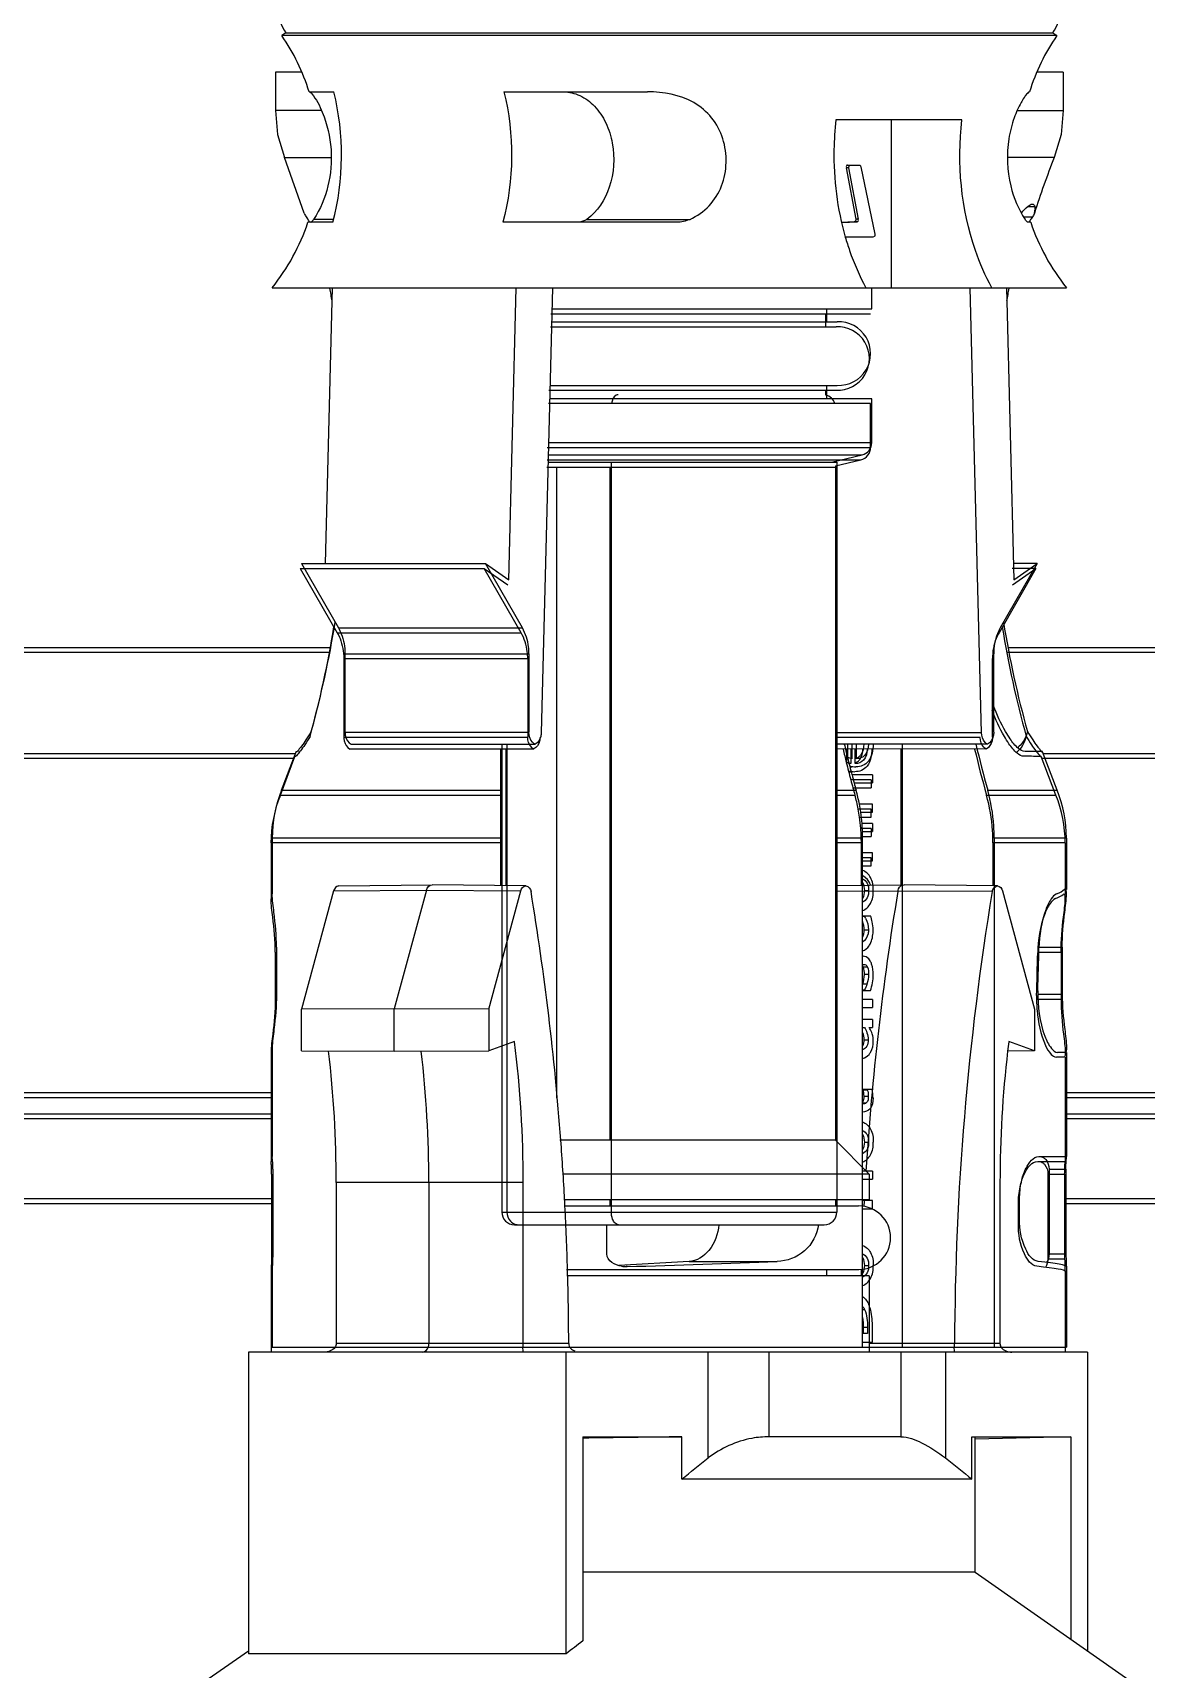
# Model space of a CAD drawing. Header units: millimetres. Extents: x 10297564 to 11610295, y -9287743 to -8409454.
# Drawn here: x 10532615 to 10533143, y -9103235 to -9102460 of the extents above; entities that cross this region are included whole.
import ezdxf

# ---------------------------------------------------------------- set-up
doc = ezdxf.new("R2010")
doc.units = ezdxf.units.MM
doc.header["$LTSCALE"] = 100
doc.layers.add('-0', color=7, linetype='Continuous')

# ---------------------------------------------------------------- blocks, each defined once
blk = doc.blocks.new('인버터 외형도')
at = {"layer": '-0', "linetype": 'Continuous'}
for p, q in [((122696.09, 34298.07), (122694.68, 34297.1)), ((122970.03, 34297.1), (122694.68, 34297.1)), ((122696.09, 34298.07), (122968.62, 34298.07)), ((122968.62, 34298.07), (122970.03, 34297.1)), ((122701.75, 34284.11), (122692.4, 34284.11)), ((122692.4, 34284.11), (122692.4, 34270.43)), ((122972.31, 34284.11), (122962.96, 34284.11)), ((122972.31, 34284.11), (122972.31, 34270.43)), ((122704.41, 34277.06), (122713.18, 34277.06)), ((122773.6, 34277.06), (122824.56, 34277.06)), ((122960.18, 34277.06), (122960.3, 34277.06)), ((122708.75, 34270.43), (122692.4, 34270.43)), ((122692.4, 34270.43), (122693.2, 34261.95)), ((122936.28, 34267.11), (122891.55, 34267.11)), ((122911.11, 34267.11), (122911.11, 34207.48)), ((122955.96, 34270.43), (122972.31, 34270.43)), ((122972.31, 34270.43), (122971.51, 34261.95)), ((122693.2, 34261.95), (122695.59, 34253.77)), ((122971.51, 34261.95), (122969.12, 34253.77)), ((122695.59, 34253.77), (122712.17, 34253.77)), ((122702.65, 34234.02), (122695.59, 34253.77)), ((122896.15, 34250.08), (122895.14, 34250.08)), ((122895.14, 34250.08), (122898.57, 34231.82)), ((122895.69, 34251.02), (122899.85, 34251.02)), ((122899.57, 34231.82), (122896.15, 34250.08)), ((122900.38, 34250.47), (122905.36, 34226.48)), ((122969.12, 34253.77), (122952.54, 34253.77)), ((122958.2, 34232.66), (122961.37, 34232.66)), ((122959.72, 34236.39), (122962.16, 34236.39)), ((122712.82, 34230.71), (122703.96, 34230.71)), ((122704.54, 34230.85), (122704.62, 34230.72)), ((122713.03, 34231.77), (122705.99, 34231.77)), ((122834.94, 34230.71), (122773.24, 34230.71)), ((122803.05, 34231.77), (122839.7, 34231.77)), ((122898.05, 34230.89), (122893.57, 34230.66)), ((122893.58, 34230.6), (122899.05, 34230.89)), ((122899.05, 34230.89), (122898.05, 34230.89)), ((122899.57, 34231.82), (122898.57, 34231.82)), ((122960.75, 34230.71), (122959.75, 34230.71)), ((122960.17, 34230.85), (122960.08, 34230.72)), ((122895.03, 34225.53), (122904.83, 34225.53)), ((122691.27, 34207.48), (122973.44, 34207.48)), ((122712.61, 34207.48), (122710.14, 34109.5)), ((122711.69, 34207.49), (122711.72, 34207.32)), ((122775.35, 34103.7), (122777.97, 34207.48)), ((122790.83, 34207.48), (122786.84, 34049.4)), ((122904.29, 34199.95), (122904.29, 34207.48)), ((122943.22, 34049.4), (122939.23, 34207.48)), ((122952.09, 34207.48), (122954.71, 34103.7)), ((122953.02, 34207.49), (122952.99, 34207.32)), ((122790.2, 34198.23), (122903.85, 34198.23)), ((122790.64, 34199.95), (122904.29, 34199.95)), ((122887.9, 34193.62), (122887.9, 34198.23)), ((122888.34, 34195.34), (122888.34, 34199.95)), ((122790.09, 34193.62), (122891.58, 34193.62)), ((122790.52, 34195.34), (122892.01, 34195.34)), ((122789.56, 34171.05), (122891.58, 34171.05)), ((122904.29, 34168.05), (122789.83, 34168.05)), ((122790, 34172.77), (122892.01, 34172.77)), ((122887.9, 34169.26), (122887.9, 34171.05)), ((122888.34, 34168.05), (122888.34, 34172.77)), ((122904.29, 34152.45), (122904.29, 34168.05)), ((122903.85, 34166.33), (122789.4, 34166.33)), ((122903.85, 34150.74), (122903.85, 34166.33)), ((122789.01, 34150.74), (122903.85, 34150.74)), ((122789.44, 34152.45), (122904.29, 34152.45)), ((122788.9, 34146.34), (122900.39, 34146.34)), ((122789.27, 34145.47), (122891.87, 34145.47)), ((122789.33, 34148.06), (122900.82, 34148.06)), ((122811.76, 33879.11), (122811.76, 34145.47)), ((122889.99, 34145.47), (122900.82, 34148.06)), ((122891.36, 34144.19), (122900.39, 34146.34)), ((122891.87, 34145.47), (122891.87, 33879.11)), ((122788.83, 34143.76), (122891.44, 34143.76)), ((122792.22, 34143.76), (122792.22, 33919.73)), ((122811.32, 33904.61), (122811.32, 34143.76)), ((122811.67, 34143.76), (122811.67, 33904.61)), ((122891.36, 34144.19), (122891.36, 34143.76)), ((122891.44, 34143.76), (122891.44, 33904.61)), ((122701.25, 34107.78), (122766.61, 34107.78)), ((122701.25, 34107.78), (122714.36, 34084.92)), ((122701.69, 34109.5), (122767.04, 34109.5)), ((122701.69, 34109.5), (122714.79, 34086.63)), ((122766.61, 34107.78), (122774.92, 34101.98)), ((122779.71, 34084.92), (122766.61, 34107.78)), ((122767.04, 34109.5), (122775.35, 34103.7)), ((122780.15, 34086.63), (122767.04, 34109.5)), ((122962.59, 34107.78), (122949.48, 34084.92)), ((122963.02, 34109.5), (122949.92, 34086.63)), ((122962.59, 34107.78), (122954.13, 34107.78)), ((122954.28, 34101.98), (122962.59, 34107.78)), ((122963.02, 34109.5), (122954.56, 34109.5)), ((122954.71, 34103.7), (122963.02, 34109.5)), ((122714.79, 34086.63), (122780.15, 34086.63)), ((122714.36, 34084.92), (122779.71, 34084.92)), ((122711.56, 34077.84), (122500.8, 34077.84)), ((122712, 34079.56), (122501.24, 34079.56)), ((122716.69, 34075.73), (122782.04, 34075.73)), ((122716.69, 34075.73), (122716.69, 34047.84)), ((122717.12, 34077.44), (122782.47, 34077.44)), ((122717.12, 34077.44), (122717.12, 34049.55)), ((122782.04, 34075.73), (122782.04, 34047.84)), ((122782.47, 34077.44), (122782.47, 34049.55)), ((122947.15, 34047.84), (122947.15, 34075.73)), ((122947.59, 34049.55), (122947.59, 34077.44)), ((123163.03, 34077.84), (122952.27, 34077.84)), ((123163.47, 34079.56), (122952.71, 34079.56)), ((122716.69, 34047.84), (122782.04, 34047.84)), ((122717.12, 34049.55), (122782.47, 34049.55)), ((122942.78, 34047.68), (122891.44, 34047.68)), ((122943.22, 34049.4), (122891.87, 34049.4)), ((122699.08, 34040.22), (122513.29, 34040.22)), ((122699.52, 34041.94), (122513.72, 34041.94)), ((122694.17, 34027.26), (122699.36, 34040.95)), ((122694.6, 34028.98), (122699.79, 34042.66)), ((122699.53, 34040.94), (122699.36, 34040.95)), ((122699.54, 34040.94), (122699.53, 34040.94)), ((122699.96, 34042.65), (122699.79, 34042.66)), ((122699.97, 34042.65), (122699.96, 34042.65)), ((122718.87, 34043.61), (122784.23, 34043.61)), ((122719.31, 34045.32), (122784.66, 34045.32)), ((122772.4, 34043.61), (122772.4, 33995.08)), ((122772.84, 34045.32), (122772.84, 33879.11)), ((122774.22, 34043.61), (122774.22, 33995.06)), ((122774.23, 34043.61), (122774.23, 33995.06)), ((122774.67, 34045.32), (122774.67, 33879.11)), ((122944.97, 34043.61), (122891.44, 34043.6)), ((122945.4, 34045.32), (122891.87, 34045.32)), ((122895.27, 34043.6), (122895.27, 34038.92)), ((122895.7, 34045.32), (122895.7, 34040.64)), ((122896.78, 34043.6), (122896.78, 34038.43)), ((122897.21, 34045.32), (122897.21, 34040.15)), ((122898.37, 34038.43), (122898.37, 34043.6)), ((122898.81, 34040.15), (122898.81, 34045.32)), ((122914.65, 34043.61), (122914.65, 33995.39)), ((122915.08, 34045.32), (122915.08, 33831.08)), ((122969.67, 34027.26), (122964.48, 34040.95)), ((123150.55, 34040.22), (122964.76, 34040.22)), ((122970.1, 34028.98), (122964.92, 34042.66)), ((123150.99, 34041.94), (122965.19, 34041.94)), ((122904.5, 34034.43), (122897.33, 34034.43)), ((122904.5, 34034.43), (122904.5, 34031.57)), ((122694.6, 34028.98), (122772.84, 34028.98)), ((122891.87, 34028.98), (122898.72, 34028.98)), ((122904.06, 34032.71), (122896.9, 34032.71)), ((122897.62, 34029.85), (122904.06, 34029.85)), ((122898.06, 34031.57), (122904.5, 34031.57)), ((122904.06, 34032.71), (122904.06, 34029.85)), ((122945.47, 34028.98), (122970.1, 34028.98)), ((122694.17, 34027.26), (122772.48, 34027.26)), ((122891.36, 34027.26), (122898.28, 34027.26)), ((122904.5, 34023.98), (122899.87, 34023.98)), ((122904.5, 34021.13), (122904.5, 34023.98)), ((122945.03, 34027.26), (122969.67, 34027.26)), ((122904.06, 34022.26), (122899.43, 34022.26)), ((122899.86, 34019.41), (122904.06, 34019.41)), ((122900.3, 34021.13), (122904.5, 34021.13)), ((122904.5, 34017.12), (122900.78, 34017.12)), ((122904.06, 34019.41), (122904.06, 34022.26)), ((122904.5, 34017.12), (122904.5, 34014.27)), ((122772.84, 34011.95), (122691.27, 34011.95)), ((122691.27, 34011.95), (122691.27, 33992.14)), ((122901.01, 34011.95), (122891.87, 34011.95)), ((122904.06, 34015.4), (122900.35, 34015.4)), ((122900.47, 34012.55), (122904.06, 34012.55)), ((122900.91, 34014.27), (122904.5, 34014.27)), ((122901.01, 33831.08), (122901.01, 34011.95)), ((122904.06, 34015.4), (122904.06, 34012.55)), ((122973.44, 34011.95), (122947.76, 34011.95)), ((122947.76, 34011.95), (122947.76, 33831.08)), ((122973.44, 34011.95), (122973.44, 33993.64)), ((122772.48, 34010.23), (122690.84, 34010.23)), ((122690.84, 34010.23), (122690.84, 33990.42)), ((122900.57, 34010.23), (122891.36, 34010.23)), ((122900.57, 33995.2), (122900.57, 34010.23)), ((122904.5, 34006.68), (122901.01, 34006.68)), ((122904.5, 34003.82), (122904.5, 34006.68)), ((122973, 34010.23), (122947.32, 34010.23)), ((122947.32, 34010.23), (122947.32, 33994.99)), ((122973, 34010.23), (122973, 33991.92)), ((122904.06, 34004.96), (122900.57, 34004.96)), ((122900.57, 34002.1), (122904.06, 34002.1)), ((122901.01, 34003.82), (122904.5, 34003.82)), ((122904.06, 34002.1), (122904.06, 34004.96)), ((122714.88, 33994.97), (122748.11, 33995.4)), ((122748.11, 33995.4), (122748.15, 33995.4)), ((122781.38, 33994.97), (122748.15, 33995.4)), ((122891.36, 33995.08), (122915.69, 33995.4)), ((122915.69, 33995.4), (122915.73, 33995.4)), ((122948.96, 33994.97), (122915.73, 33995.4)), ((122972.97, 33993.73), (122972.68, 33993.64)), ((122713.1, 33993.27), (122701.71, 33951.18)), ((122713.1, 33993.27), (122746.03, 33993.42)), ((122746.03, 33993.42), (122734.62, 33951.26)), ((122746.03, 33993.42), (122779.56, 33993.27)), ((122768.17, 33951.18), (122779.56, 33993.27)), ((122913.53, 33993.05), (122891.36, 33992.98)), ((122901.65, 33993.34), (122903.17, 33993.34)), ((122947.07, 33992.95), (122913.53, 33993.05)), ((122950.74, 33993.27), (122962.12, 33951.18)), ((122972.54, 33992.01), (122972.25, 33991.92)), ((122901.01, 33984.38), (122903.86, 33984.38)), ((122901.01, 33984.21), (122901.67, 33984.21)), ((122901.67, 33984.38), (122901.67, 33984.21)), ((122901.56, 33979.33), (122903.08, 33979.33)), ((122692.33, 33971.43), (122692.33, 33954.74)), ((122692.76, 33973.15), (122692.76, 33956.46)), ((122963.23, 33971.43), (122971.51, 33971.43)), ((122963.67, 33973.15), (122971.95, 33973.15)), ((122971.51, 33971.43), (122971.51, 33954.74)), ((122971.95, 33973.15), (122971.95, 33956.46)), ((122901.01, 33970), (122901.16, 33970)), ((122902.77, 33966.08), (122901.25, 33966.08)), ((122902.57, 33960.08), (122901.05, 33960.08)), ((122903.15, 33963.49), (122901.64, 33963.49)), ((122901.62, 33957.91), (122901.01, 33957.91)), ((122901.01, 33957.76), (122903.81, 33957.76)), ((122904.5, 33954.61), (122901.01, 33954.61)), ((122901.62, 33957.91), (122901.62, 33957.76)), ((122904.5, 33954.61), (122904.5, 33951.76)), ((122962.88, 33954.74), (122971.51, 33954.74)), ((122963.31, 33956.46), (122971.95, 33956.46)), ((122734.62, 33951.26), (122701.71, 33951.18)), ((122701.71, 33936.33), (122701.71, 33951.18)), ((122768.17, 33951.18), (122734.62, 33951.26)), ((122734.62, 33936.21), (122734.62, 33951.26)), ((122768.17, 33951.18), (122768.17, 33936.33)), ((122901.01, 33951.76), (122904.5, 33951.76)), ((122904.5, 33947.57), (122901.01, 33947.57)), ((122904.5, 33947.57), (122904.5, 33944.72)), ((122962.12, 33951.18), (122962.12, 33936.33)), ((122901.01, 33944.72), (122901.69, 33944.72)), ((122903.34, 33944.72), (122904.5, 33944.72)), ((122903.62, 33944.23), (122903.34, 33944.72)), ((122690.84, 33935.75), (122690.84, 33897.1)), ((122691.27, 33937.47), (122691.27, 33898.82)), ((122701.71, 33936.33), (122734.62, 33936.21)), ((122734.62, 33936.21), (122768.17, 33936.33)), ((122777.36, 33939.64), (122768.17, 33936.33)), ((122901.48, 33940.33), (122902.99, 33940.33)), ((122962.12, 33936.33), (122952.59, 33936.29)), ((122962.12, 33936.33), (122952.94, 33939.64)), ((122972.97, 33935.84), (122970.29, 33935.84)), ((122973.44, 33935.84), (122973.44, 33898.82)), ((122972.54, 33934.12), (122969.86, 33934.12)), ((122973, 33934.12), (122973, 33897.1)), ((122521.53, 33919.83), (122690.84, 33919.83)), ((122521.97, 33921.54), (122691.27, 33921.54)), ((122901.15, 33922.75), (122904.4, 33922.75)), ((122901.15, 33922.58), (122901.15, 33922.75)), ((122901.15, 33922.58), (122902.67, 33922.58)), ((122901.53, 33920.3), (122903.04, 33920.3)), ((122902.67, 33922.75), (122902.67, 33922.58)), ((122973, 33919.83), (123142.31, 33919.83)), ((122973.44, 33921.54), (123142.74, 33921.54)), ((122521.53, 33912.3), (122690.84, 33912.3)), ((122521.97, 33914.02), (122691.27, 33914.02)), ((122901.01, 33917.9), (122902.31, 33917.9)), ((122973, 33912.3), (123142.31, 33912.3)), ((122973.44, 33914.02), (123142.74, 33914.02)), ((122891.36, 33904.61), (122793.48, 33904.61)), ((122891.36, 33904.61), (122903.4, 33892.57)), ((122901.65, 33903.98), (122903.17, 33903.98)), ((122963.22, 33897.1), (122973, 33897.1)), ((122963.66, 33898.82), (122973.44, 33898.82)), ((122691.04, 33892.59), (122691.04, 33862.53)), ((122691.47, 33894.31), (122691.47, 33864.24)), ((122780.48, 33889.56), (122714.02, 33889.56)), ((122714.02, 33889.56), (122714.02, 33832.37)), ((122746.92, 33889.56), (122746.92, 33832.37)), ((122780.48, 33832.37), (122780.48, 33889.56)), ((122903.4, 33892.57), (122794.48, 33892.57)), ((122904.5, 33893.61), (122901.01, 33893.61)), ((122901.01, 33890.75), (122904.5, 33890.75)), ((122903.4, 33892.57), (122903.4, 33883.54)), ((122904.5, 33893.61), (122904.5, 33890.75)), ((122949.82, 33889.56), (122949.82, 33832.37)), ((122966.84, 33892.59), (122972.8, 33892.59)), ((122966.84, 33892.59), (122966.84, 33862.53)), ((122967.28, 33894.31), (122973.24, 33894.31)), ((122967.28, 33894.31), (122967.28, 33864.24)), ((122972.8, 33892.59), (122972.8, 33862.53)), ((122973.24, 33894.31), (122973.24, 33864.24)), ((122521.77, 33883.92), (122691.47, 33883.92)), ((122795.09, 33883.54), (122903.4, 33883.54)), ((122811.32, 33881.28), (122811.32, 33883.54)), ((122891.44, 33883.54), (122891.44, 33881.28)), ((122904.5, 33883.16), (122901.01, 33883.16)), ((122904.5, 33880.31), (122904.5, 33883.16)), ((122956.79, 33876.59), (122956.79, 33883.77)), ((122973.24, 33883.92), (123142.94, 33883.92)), ((122521.33, 33882.2), (122691.04, 33882.2)), ((122772.84, 33879.11), (122891.87, 33879.11)), ((122795.15, 33881.28), (122899.52, 33881.28)), ((122901.01, 33880.31), (122904.5, 33880.31)), ((122956.36, 33874.88), (122956.36, 33882.05)), ((122972.8, 33882.2), (123142.51, 33882.2)), ((122777.35, 33874.59), (122887.36, 33874.59)), ((122810.13, 33864.24), (122810.13, 33874.59)), ((122839.36, 33861.56), (122814.42, 33860.12)), ((122839.36, 33861.56), (122870.66, 33861.56)), ((122901.65, 33860.13), (122903.17, 33860.13)), ((122966.84, 33862.53), (122972.8, 33862.53)), ((122967.28, 33864.24), (122973.24, 33864.24)), ((122690.84, 33858.03), (122690.84, 33858.01)), ((122690.84, 33858.02), (122690.84, 33829.36)), ((122691.27, 33859.74), (122691.27, 33831.08)), ((122691.28, 33859.74), (122691.27, 33859.73)), ((122795.82, 33858.71), (122899.52, 33858.71)), ((122903.4, 33856.45), (122795.89, 33856.45)), ((122817.33, 33859.73), (122817.04, 33859.73)), ((122817.04, 33859.73), (122817.33, 33859.73)), ((122888.35, 33856.45), (122888.35, 33858.71)), ((122903.4, 33856.45), (122903.4, 33829.36)), ((122973, 33858.03), (122973, 33858.01)), ((122973, 33858.02), (122973, 33829.36)), ((122973.43, 33859.74), (122973.43, 33859.73)), ((122973.44, 33859.74), (122973.44, 33831.08)), ((122901.01, 33844.45), (122901.71, 33844.45)), ((122901.23, 33838.22), (122902.74, 33838.22)), ((122901.23, 33838.22), (122901.23, 33835.93)), ((122902.74, 33838.22), (122902.74, 33835.93)), ((122904.5, 33832.93), (122904.5, 33838.12)), ((122691.27, 33831.08), (122973.44, 33831.08)), ((122746.92, 33832.37), (122714.02, 33832.37)), ((122780.48, 33832.37), (122746.92, 33832.37)), ((122796.6, 33832.37), (122780.48, 33832.37)), ((122902.74, 33835.93), (122901.01, 33835.93)), ((122901.01, 33832.93), (122904.5, 33832.93)), ((122933.7, 33832.36), (122903.4, 33832.36)), ((122949.82, 33832.37), (122933.7, 33832.37)), ((122980.97, 33829.36), (122682.87, 33829.36)), ((122682.87, 33829.36), (122682.87, 33722.14)), ((122795.66, 33722.14), (122795.66, 33829.36)), ((122846.16, 33791.74), (122846.16, 33829.36)), ((122867.8, 33799.27), (122867.8, 33829.36)), ((122914.63, 33829.36), (122914.63, 33799.27)), ((122930.46, 33829.36), (122930.46, 33791.74)), ((122980.97, 33829.36), (122980.97, 33723.15)), ((122801.64, 33799.27), (122836.81, 33799.27)), ((122801.64, 33799.27), (122801.64, 33726.76)), ((122836.81, 33784.22), (122836.81, 33799.27)), ((122914.63, 33799.27), (122867.8, 33799.27)), ((122939.81, 33799.27), (122974.98, 33799.27)), ((122939.81, 33784.22), (122939.81, 33799.27)), ((122941.02, 33751.12), (122941.02, 33799.07)), ((122974.98, 33799.27), (122941.04, 33798.4)), ((122974.98, 33799.27), (122974.98, 33727.34)), ((122939.81, 33784.22), (122836.81, 33784.22)), ((122941.02, 33751.12), (122801.64, 33751.12)), ((122941.02, 33751.12), (122998.01, 33711.22)), ((122682.87, 33723.15), (122665.83, 33711.22)), ((122795.66, 33722.14), (122682.87, 33722.14))]:
    blk.add_line(p, q, dxfattribs=at)
for centre, radius, start, end in [((122708.5, 34306.58), 15.05, 180, 214.43195), ((122956.21, 34306.58), 15.05, 325.56805, 0), ((122632.65, 34254.58), 75.2, 17.39487, 34.43195), ((123032.06, 34254.58), 75.2, 145.56805, 162.60513), ((123249.07, 34142.6), 301.21, 158.3408, 162.33186), ((122957.89, 34235.34), 4.38, 342.3369, 356.39729), ((122632.65, 34254.58), 75.2, 321.21514, 341.49158), ((122649.36, 34195.71), 65.42, 32.49335, 33.62815), ((123015.34, 34195.71), 65.42, 146.37185, 147.50665), ((123032.06, 34254.58), 75.2, 198.50842, 218.78486), ((122364.28, 34140.4), 353.83, 10.15237, 10.90194), ((123300.43, 34140.4), 353.83, 169.09806, 169.84763), ((122892.12, 34182.34), 11.29, 267.25402, 92.74598), ((122892.55, 34184.06), 11.29, 267.25402, 92.74598), ((122886.85, 34164.96), 4.51, 17.87844, 76.28121), ((122899.34, 34150.74), 4.51, 283.44301, 0), ((122899.77, 34152.45), 4.51, 283.44301, 0), ((122360.7, 34143.63), 357.02, 344.47703, 350.86929), ((122361.14, 34145.34), 357.02, 344.47703, 350.86929), ((123303.14, 34143.63), 357.02, 189.13071, 195.52297), ((123303.57, 34145.34), 357.02, 189.13071, 195.52297), ((123289.14, 34136.49), 405.83, 193.23406, 193.9247), ((123289.57, 34138.21), 405.83, 193.23406, 193.9247), ((123286.14, 34137.36), 402.3, 193.92431, 194.83175), ((123332.09, 34135.56), 401.93, 193.22874, 195.63172), ((123332.53, 34137.28), 401.93, 193.22874, 195.63172), ((122950.66, 34048.75), 8.09, 308.18331, 313.75412), ((122951.09, 34050.47), 8.09, 308.18331, 313.75412), ((123285.71, 34135.64), 402.3, 193.92431, 194.83175), ((122896.71, 34043.71), 8.16, 266.16362, 270.03923), ((122897.15, 34045.42), 8.16, 266.16362, 270.03923), ((123283.01, 34136.53), 399.05, 194.83237, 195.25373), ((122736.42, 34011.95), 45.15, 157.84043, 180), ((123282.57, 34134.81), 399.05, 194.83237, 195.25373), ((123280.53, 34134.26), 396.94, 195.25376, 195.63733), ((123280.97, 34135.98), 396.94, 195.25376, 195.63733), ((122840.67, 34012.76), 60.27, 10.73423, 15.61023), ((122928.29, 34011.95), 45.15, 0, 22.15957), ((122735.98, 34010.23), 45.15, 157.84043, 180), ((122840.24, 34011.05), 60.27, 10.73423, 15.61023), ((122838.22, 34012.28), 62.77, 8.12246, 10.75337), ((122927.86, 34010.23), 45.15, 0, 22.15957), ((122837.79, 34010.56), 62.77, 8.12246, 10.75337), ((122836.21, 34010.34), 64.36, 4.51834, 8.12096), ((122836.65, 34012.05), 64.36, 4.51834, 8.12096), ((122835.54, 34011.96), 65.47, 2.02114, 4.52227), ((122835.1, 34010.24), 65.47, 2.02114, 4.52227), ((122834.88, 34010.23), 65.69, 0.00049, 2.02344), ((122835.31, 34011.95), 65.69, 0.00049, 2.02344), ((121802.06, 33830.66), 994.49, 4.26683, 9.39206), ((123896.68, 33830.47), 996.5, 170.61064, 176.36571), ((123938.32, 33829.52), 1004.63, 170.63763, 179.83751), ((122894.72, 33979.75), 8.26, 26.96942, 32.73077), ((122901.15, 33966.47), 3.53, 89.98578, 92.36418), ((123012.33, 33954.74), 49.51, 178.50677, 184.10684), ((123010.69, 33954.63), 47.86, 184.10926, 184.56224), ((122310.27, 33889.6), 403.75, 359.99386, 6.64247), ((122343.76, 33889.6), 403.16, 359.99386, 6.64501), ((122377.01, 33889.61), 403.46, 359.99235, 7.12269), ((123353.57, 33889.6), 403.75, 173.35753, 180.00614), ((123348.31, 33890.13), 398.46, 172.86286, 173.3459), ((121789.87, 33829.59), 1006.74, 3.07241, 4.27606), ((121788.13, 33829.49), 1008.47, 2.94451, 3.07268), ((123909.13, 33829.5), 1008.98, 176.92628, 177.0606), ((122777.35, 33879.11), 4.51, 180, 270), ((121786.39, 33829.41), 1010.22, 1.66331, 2.94423), ((122887.36, 33879.11), 4.51, 270, 0), ((122899.64, 33870), 11.29, 270, 90), ((122778.79, 33878.41), 3.82, 253.86245, 269.93315), ((122817.04, 33869.81), 10.08, 260.48105, 270.0038), ((121785.34, 33829.37), 1011.27, 1.53552, 1.66356), ((121785.36, 33829.37), 1011.25, 0.17001, 1.53558), ((123912.16, 33829.37), 1012.02, 178.34025, 178.46114), ((123234.7, 33159.88), 713.37, 127.37738, 127.9845)]:
    blk.add_arc(centre, radius, start, end, dxfattribs=at)
for centre, major_axis, ratio, start_param, end_param in [((122832.35, 33983.04), (141.08, 11.82), 0.074469, -0.229432, -0.109815), ((122831.92, 33981.33), (141.08, 11.82), 0.074469, -0.229432, -0.109815), ((122831.92, 32967.36), (105.03, 2245.68), 0.041946, -1.112951, -1.105392), ((122832.35, 32969.07), (105.03, 2245.68), 0.041946, -1.112951, -1.105392), ((122832.35, 33864.23), (141.08, 4.49), 0.028613, -1.678421, -1.296739), ((122832.35, 33864.23), (141.08, -4.49), 0.028613, 0.000911, 0.380599), ((122831.92, 33862.51), (141.08, -4.49), 0.028613, 0.000911, 0.380599), ((122831.92, 33797.79), (109.11, 1.27), 0.01297, 1.52577, 1.852745)]:
    blk.add_ellipse(centre, major_axis=major_axis, ratio=ratio, start_param=start_param, end_param=end_param, dxfattribs=at)
for points, knots in [([(122704.53, 34277.06), (122704.57, 34277.06), (122704.91, 34276.89), (122705.12, 34276.6), (122705.32, 34276.36)], [0, 0, 0, 0, 0.112433, 1, 1, 1, 1]), ([(122705.32, 34276.36), (122706.95, 34274.43), (122710.19, 34268.04), (122713.86, 34252.83), (122710.72, 34238.87), (122705.99, 34231.77)], [0, 0, 0, 0, 0.16177, 0.451835, 1, 1, 1, 1]), ([(122794.76, 34277.06), (122796.75, 34277.06), (122800.92, 34276.08), (122806.2, 34272.04), (122810.15, 34266.05), (122813.18, 34256.28), (122812.49, 34243.43), (122806.84, 34234.45), (122803.05, 34231.77)], [0, 0, 0, 0, 0.10526, 0.21859, 0.343601, 0.478661, 0.754461, 1, 1, 1, 1]), ([(122839.7, 34231.77), (122842.22, 34232.93), (122846.91, 34236.19), (122851.41, 34243.5), (122852.99, 34251.96), (122851.83, 34260.5), (122847.84, 34268.16), (122839.03, 34275.55), (122830.19, 34277.06), (122824.56, 34277.06)], [0, 0, 0, 0, 0.123594, 0.24703, 0.373031, 0.499833, 0.624763, 0.748896, 1, 1, 1, 1]), ([(122960.18, 34277.06), (122960.05, 34277.06), (122959.71, 34276.72), (122959.13, 34276.09), (122958.26, 34274.85), (122956.63, 34272.16), (122954.5, 34267.34), (122951.98, 34257.49), (122952.53, 34244.71), (122956.34, 34235.34), (122958.72, 34231.77)], [0, 0, 0, 0, 0.007882, 0.026283, 0.056767, 0.100145, 0.223474, 0.382882, 0.731976, 1, 1, 1, 1]), ([(122891.55, 34267.11), (122891.14, 34263.59), (122890.21, 34249.63), (122891.97, 34235.47), (122894.88, 34225.43)], [0, 0, 0, 0, 0.25269, 1, 1, 1, 1]), ([(122946.95, 34207.48), (122944.62, 34211.71), (122936.46, 34230.44), (122934.49, 34251.67), (122936.28, 34267.11)], [0, 0, 0, 0, 0.237243, 1, 1, 1, 1]), ([(122895.69, 34251.02), (122895.53, 34251.02), (122895.15, 34250.88), (122895.17, 34250.44), (122895.28, 34250.32)], [0, 0, 0, 0, 0.495934, 1, 1, 1, 1]), ([(122896.15, 34250.08), (122896.11, 34250.28), (122896.11, 34250.55), (122896.31, 34250.94), (122896.5, 34250.84), (122896.55, 34250.78)], [0, 0, 0, 0, 0.570403, 0.776467, 1, 1, 1, 1]), ([(122899.85, 34251.02), (122899.96, 34251.02), (122900.23, 34250.98), (122900.28, 34250.67), (122900.24, 34250.54)], [0, 0, 0, 0, 0.462251, 1, 1, 1, 1]), ([(122957.44, 34234.02), (122958.14, 34234.9), (122959.24, 34236.13), (122960.77, 34237.18), (122961.35, 34237.18)], [0, 0, 0, 0, 0.661638, 1, 1, 1, 1]), ([(122704.96, 34230.71), (122705.03, 34230.74), (122705.45, 34231.01), (122705.75, 34231.42), (122705.99, 34231.77)], [0, 0, 0, 0, 0.153665, 1, 1, 1, 1]), ([(122898.57, 34231.82), (122898.6, 34231.62), (122898.61, 34231.36), (122898.42, 34230.97), (122898.23, 34231.07), (122898.17, 34231.13)], [0, 0, 0, 0, 0.56989, 0.777708, 1, 1, 1, 1]), ([(122899.05, 34230.89), (122899.21, 34230.89), (122899.57, 34231.04), (122899.55, 34231.47), (122899.44, 34231.59)], [0, 0, 0, 0, 0.495235, 1, 1, 1, 1]), ([(122905.36, 34226.48), (122905.41, 34226.28), (122905.41, 34226.01), (122905.21, 34225.6), (122905.02, 34225.71), (122904.97, 34225.77)], [0, 0, 0, 0, 0.570797, 0.77705, 1, 1, 1, 1]), ([(122959.75, 34230.71), (122959.68, 34230.74), (122959.26, 34231.01), (122958.96, 34231.42), (122958.72, 34231.77)], [0, 0, 0, 0, 0.153665, 1, 1, 1, 1]), ([(122894.88, 34225.43), (122895.34, 34223.82), (122897.3, 34217.66), (122899.9, 34211.68), (122902.22, 34207.48)], [0, 0, 0, 0, 0.257542, 1, 1, 1, 1]), ([(122814.17, 34169.47), (122813.91, 34169.47), (122812.53, 34169.02), (122811.99, 34167.44), (122811.79, 34166.35)], [0, 0, 0, 0, 0.19242, 1, 1, 1, 1]), ([(122714.79, 34086.63), (122715.17, 34085.97), (122716.55, 34083.09), (122717.12, 34079.86), (122717.12, 34077.44)], [0, 0, 0, 0, 0.240977, 1, 1, 1, 1]), ([(122782.47, 34077.44), (122782.47, 34078.27), (122782.28, 34081.44), (122781.32, 34084.59), (122780.15, 34086.63)], [0, 0, 0, 0, 0.258385, 1, 1, 1, 1]), ([(122949.92, 34086.63), (122949.53, 34085.97), (122948.16, 34083.09), (122947.59, 34079.86), (122947.59, 34077.44)], [0, 0, 0, 0, 0.240977, 1, 1, 1, 1]), ([(122714.36, 34084.92), (122714.74, 34084.25), (122716.11, 34081.38), (122716.69, 34078.14), (122716.69, 34075.73)], [0, 0, 0, 0, 0.240977, 1, 1, 1, 1]), ([(122782.04, 34075.73), (122782.04, 34076.55), (122781.85, 34079.72), (122780.88, 34082.87), (122779.71, 34084.92)], [0, 0, 0, 0, 0.258385, 1, 1, 1, 1]), ([(122949.48, 34084.92), (122949.1, 34084.25), (122947.72, 34081.38), (122947.15, 34078.14), (122947.15, 34075.73)], [0, 0, 0, 0, 0.240977, 1, 1, 1, 1]), ([(122953.45, 34047.19), (122952.88, 34048.05), (122950.55, 34051.8), (122948.69, 34055.83), (122947.53, 34059)], [0, 0, 0, 0, 0.233923, 1, 1, 1, 1]), ([(122953.01, 34045.48), (122952.44, 34046.33), (122950.11, 34050.08), (122948.25, 34054.11), (122947.1, 34057.28)], [0, 0, 0, 0, 0.233923, 1, 1, 1, 1]), ([(122704.7, 34048.08), (122704.11, 34047.07), (122703, 34045.35), (122701.48, 34043.1), (122700.34, 34041.86), (122699.81, 34040.98), (122699.54, 34040.94)], [0, 0, 0, 0, 0.397888, 0.698366, 0.904767, 1, 1, 1, 1]), ([(122705.13, 34049.8), (122704.54, 34048.78), (122703.43, 34047.07), (122701.91, 34044.81), (122700.78, 34043.58), (122700.25, 34042.69), (122699.97, 34042.65)], [0, 0, 0, 0, 0.397888, 0.698366, 0.904767, 1, 1, 1, 1]), ([(122716.69, 34047.84), (122716.69, 34047.38), (122716.85, 34045.77), (122717.82, 34044.13), (122718.87, 34043.6)], [0, 0, 0, 0, 0.278211, 1, 1, 1, 1]), ([(122717.12, 34049.55), (122717.12, 34049.1), (122717.28, 34047.49), (122718.26, 34045.85), (122719.31, 34045.32)], [0, 0, 0, 0, 0.278211, 1, 1, 1, 1]), ([(122784.23, 34043.61), (122783.9, 34043.77), (122782.57, 34044.79), (122782.04, 34046.57), (122782.04, 34047.84)], [0, 0, 0, 0, 0.225879, 1, 1, 1, 1]), ([(122784.66, 34045.32), (122784.33, 34045.49), (122783.01, 34046.5), (122782.47, 34048.29), (122782.47, 34049.55)], [0, 0, 0, 0, 0.225879, 1, 1, 1, 1]), ([(122786.41, 34047.68), (122786.4, 34047.24), (122786.2, 34045.69), (122785.25, 34044.12), (122784.23, 34043.61)], [0, 0, 0, 0, 0.277927, 1, 1, 1, 1]), ([(122786.84, 34049.4), (122786.83, 34048.96), (122786.64, 34047.41), (122785.68, 34045.83), (122784.66, 34045.32)], [0, 0, 0, 0, 0.277927, 1, 1, 1, 1]), ([(122944.97, 34043.6), (122944.64, 34043.76), (122943.36, 34044.75), (122942.81, 34046.46), (122942.78, 34047.68)], [0, 0, 0, 0, 0.226072, 1, 1, 1, 1]), ([(122945.4, 34045.32), (122945.08, 34045.48), (122943.8, 34046.47), (122943.25, 34048.17), (122943.22, 34049.4)], [0, 0, 0, 0, 0.226072, 1, 1, 1, 1]), ([(122947.15, 34047.84), (122947.15, 34047.38), (122946.99, 34045.77), (122946.02, 34044.13), (122944.97, 34043.6)], [0, 0, 0, 0, 0.278211, 1, 1, 1, 1]), ([(122947.59, 34049.55), (122947.59, 34049.1), (122947.42, 34047.49), (122946.45, 34045.85), (122945.4, 34045.32)], [0, 0, 0, 0, 0.278211, 1, 1, 1, 1]), ([(122958.72, 34042.74), (122957.86, 34042.75), (122955.7, 34044.13), (122954.27, 34045.96), (122953.45, 34047.19)], [0, 0, 0, 0, 0.366178, 1, 1, 1, 1]), ([(122959.14, 34048.08), (122959.01, 34047.57), (122958.4, 34045.68), (122957.31, 34043.91), (122956.25, 34042.9)], [0, 0, 0, 0, 0.264821, 1, 1, 1, 1]), ([(122959.57, 34049.8), (122959.44, 34049.29), (122958.83, 34047.39), (122957.74, 34045.63), (122956.69, 34044.62)], [0, 0, 0, 0, 0.264821, 1, 1, 1, 1]), ([(122959.14, 34048.08), (122959.73, 34047.07), (122960.84, 34045.35), (122962.36, 34043.1), (122963.49, 34041.86), (122964.03, 34040.98), (122964.3, 34040.94)], [0, 0, 0, 0, 0.397888, 0.698366, 0.904767, 1, 1, 1, 1]), ([(122959.57, 34049.8), (122960.17, 34048.78), (122961.28, 34047.07), (122962.8, 34044.81), (122963.93, 34043.58), (122964.46, 34042.69), (122964.74, 34042.65)], [0, 0, 0, 0, 0.397888, 0.698366, 0.904767, 1, 1, 1, 1]), ([(122699.36, 34040.95), (122699.36, 34040.96), (122699.42, 34040.94), (122699.45, 34040.96), (122699.47, 34040.96)], [0, 0, 0, 0, 0.259295, 1, 1, 1, 1]), ([(122699.79, 34042.66), (122699.8, 34042.67), (122699.85, 34042.66), (122699.88, 34042.67), (122699.91, 34042.67)], [0, 0, 0, 0, 0.259295, 1, 1, 1, 1]), ([(122904.31, 34043.6), (122904.27, 34041.51), (122903.81, 34038.26), (122900.74, 34035.79), (122899.03, 34035.54), (122898.23, 34035.54)], [0, 0, 0, 0, 0.557075, 0.785654, 1, 1, 1, 1]), ([(122902.64, 34043.6), (122902.59, 34042.23), (122902.11, 34039.45), (122899.45, 34038.43), (122898.37, 34038.43)], [0, 0, 0, 0, 0.560612, 1, 1, 1, 1]), ([(122904.75, 34045.32), (122904.7, 34043.23), (122904.24, 34039.98), (122901.17, 34037.51), (122899.47, 34037.26), (122898.66, 34037.26)], [0, 0, 0, 0, 0.557075, 0.785654, 1, 1, 1, 1]), ([(122903.07, 34045.32), (122903.02, 34043.94), (122902.55, 34041.17), (122899.89, 34040.15), (122898.81, 34040.15)], [0, 0, 0, 0, 0.560612, 1, 1, 1, 1]), ([(122899.29, 34039.15), (122899.59, 34039.37), (122900.75, 34040.57), (122901.08, 34042.33), (122901.12, 34043.6)], [0, 0, 0, 0, 0.222895, 1, 1, 1, 1]), ([(122899.73, 34040.87), (122900.02, 34041.09), (122901.19, 34042.28), (122901.51, 34044.05), (122901.56, 34045.32)], [0, 0, 0, 0, 0.222895, 1, 1, 1, 1]), ([(122958.29, 34041.03), (122957.43, 34041.03), (122955.27, 34042.41), (122953.84, 34044.24), (122953.01, 34045.48)], [0, 0, 0, 0, 0.366178, 1, 1, 1, 1]), ([(122964.37, 34040.96), (122964.15, 34040.97), (122962.12, 34041), (122960.1, 34041.01), (122958.29, 34041.03)], [0, 0, 0, 0, 0.107927, 1, 1, 1, 1]), ([(122964.8, 34042.67), (122964.58, 34042.68), (122962.56, 34042.72), (122960.53, 34042.73), (122958.72, 34042.74)], [0, 0, 0, 0, 0.107927, 1, 1, 1, 1]), ([(122964.48, 34040.95), (122964.48, 34040.96), (122964.42, 34040.94), (122964.39, 34040.96), (122964.37, 34040.96)], [0, 0, 0, 0, 0.259295, 1, 1, 1, 1]), ([(122964.91, 34042.66), (122964.91, 34042.67), (122964.86, 34042.66), (122964.83, 34042.67), (122964.8, 34042.67)], [0, 0, 0, 0, 0.259295, 1, 1, 1, 1]), ([(122947.76, 34011.95), (122947.76, 34013.41), (122947.57, 34019.14), (122946.62, 34024.86), (122945.47, 34028.98)], [0, 0, 0, 0, 0.253654, 1, 1, 1, 1]), ([(122947.32, 34010.23), (122947.32, 34011.69), (122947.13, 34017.42), (122946.19, 34023.14), (122945.03, 34027.26)], [0, 0, 0, 0, 0.253654, 1, 1, 1, 1]), ([(122904.82, 33993.34), (122904.82, 33994.91), (122904.45, 33997.87), (122902.19, 34000.03), (122901.01, 34000.48)], [0, 0, 0, 0, 0.55283, 1, 1, 1, 1]), ([(122903.82, 33995.24), (122903.67, 33995.68), (122903.01, 33997.17), (122901.67, 33998.35), (122900.57, 33998.77)], [0, 0, 0, 0, 0.28173, 1, 1, 1, 1]), ([(122901.01, 33997.49), (122901.68, 33997.17), (122902.95, 33995.94), (122903.17, 33994.23), (122903.17, 33993.34)], [0, 0, 0, 0, 0.450968, 1, 1, 1, 1]), ([(122913.53, 33993.05), (122913.58, 33993.36), (122913.87, 33994.42), (122914.9, 33995.39), (122915.69, 33995.4)], [0, 0, 0, 0, 0.291438, 1, 1, 1, 1]), ([(122973.44, 33992.14), (122973.44, 33992.37), (122973.42, 33992.86), (122973.31, 33993.77), (122972.97, 33993.77)], [0, 0, 0, 0, 0.405084, 1, 1, 1, 1]), ([(122692.33, 33971.43), (122692.33, 33975.59), (122691.82, 33981.93), (122690.84, 33988.23), (122690.84, 33990.42)], [0, 0, 0, 0, 0.655031, 1, 1, 1, 1]), ([(122692.76, 33973.15), (122692.76, 33977.31), (122692.26, 33983.65), (122691.27, 33989.95), (122691.27, 33992.14)], [0, 0, 0, 0, 0.655031, 1, 1, 1, 1]), ([(122901.01, 33986.19), (122902.19, 33986.65), (122904.44, 33988.81), (122904.82, 33991.77), (122904.82, 33993.34)], [0, 0, 0, 0, 0.447583, 1, 1, 1, 1]), ([(122903.17, 33993.34), (122903.17, 33992.45), (122902.94, 33990.74), (122901.68, 33989.5), (122901.01, 33989.19)], [0, 0, 0, 0, 0.548555, 1, 1, 1, 1]), ([(122969.5, 33990.44), (122968.71, 33990.12), (122967.12, 33988.21), (122964.27, 33982), (122963.35, 33975.82), (122963.23, 33971.25)], [0, 0, 0, 0, 0.124184, 0.337641, 1, 1, 1, 1]), ([(122969.94, 33992.16), (122969.15, 33991.83), (122967.56, 33989.93), (122964.7, 33983.71), (122963.79, 33977.53), (122963.67, 33972.97)], [0, 0, 0, 0, 0.124184, 0.337641, 1, 1, 1, 1]), ([(122971.51, 33971.43), (122971.51, 33975.59), (122972.02, 33981.93), (122973, 33988.23), (122973, 33990.42)], [0, 0, 0, 0, 0.655031, 1, 1, 1, 1]), ([(122971.95, 33973.15), (122971.95, 33977.31), (122972.45, 33983.65), (122973.44, 33989.95), (122973.44, 33992.14)], [0, 0, 0, 0, 0.655031, 1, 1, 1, 1]), ([(122973, 33990.42), (122973, 33990.65), (122972.99, 33991.15), (122972.88, 33992.05), (122972.54, 33992.05)], [0, 0, 0, 0, 0.405084, 1, 1, 1, 1]), ([(122903.08, 33979.33), (122903.08, 33978.86), (122902.98, 33977.23), (122902.04, 33975.57), (122901.01, 33974.99)], [0, 0, 0, 0, 0.283736, 1, 1, 1, 1]), ([(122903.29, 33973.67), (122903.56, 33974.05), (122904.51, 33975.81), (122904.75, 33977.86), (122904.75, 33979.38)], [0, 0, 0, 0, 0.232463, 1, 1, 1, 1]), ([(122901.25, 33966.08), (122901.22, 33966.16), (122901.15, 33966.31), (122901.07, 33966.46), (122901.02, 33966.53)], [0, 0, 0, 0, 0.506582, 1, 1, 1, 1]), ([(122901.15, 33967.07), (122901.2, 33967.08), (122901.29, 33967.09), (122901.38, 33967.09), (122901.42, 33967.09)], [0, 0, 0, 0, 0.502339, 1, 1, 1, 1]), ([(122903.74, 33968.3), (122903.59, 33968.56), (122903, 33969.43), (122901.91, 33970), (122901.16, 33970)], [0, 0, 0, 0, 0.282778, 1, 1, 1, 1]), ([(122901.42, 33967.09), (122901.69, 33967.09), (122902.34, 33966.97), (122902.63, 33966.38), (122902.77, 33966.08)], [0, 0, 0, 0, 0.453145, 1, 1, 1, 1]), ([(122904.77, 33963.38), (122904.77, 33964.67), (122904.64, 33966.4), (122903.93, 33967.95), (122903.74, 33968.3)], [0, 0, 0, 0, 0.763967, 1, 1, 1, 1]), ([(122692.33, 33954.74), (122692.33, 33950.58), (122691.82, 33944.24), (122690.84, 33937.94), (122690.84, 33935.75)], [0, 0, 0, 0, 0.654978, 1, 1, 1, 1]), ([(122692.76, 33956.46), (122692.76, 33952.3), (122692.26, 33945.96), (122691.27, 33939.66), (122691.27, 33937.47)], [0, 0, 0, 0, 0.654978, 1, 1, 1, 1]), ([(122963.28, 33957.75), (122963.13, 33952.31), (122964.12, 33944.9), (122967.33, 33937.84), (122969.44, 33935.84), (122970.29, 33935.84)], [0, 0, 0, 0, 0.68377, 0.892179, 1, 1, 1, 1]), ([(122971.51, 33954.74), (122971.51, 33950.58), (122972.02, 33944.24), (122973, 33937.94), (122973, 33935.75)], [0, 0, 0, 0, 0.654978, 1, 1, 1, 1]), ([(122971.95, 33956.46), (122971.95, 33952.3), (122972.45, 33945.96), (122973.44, 33939.66), (122973.44, 33937.47)], [0, 0, 0, 0, 0.654978, 1, 1, 1, 1]), ([(122962.98, 33950.82), (122963.32, 33946.55), (122964.48, 33940.9), (122967.43, 33935.49), (122969.16, 33934.12), (122969.86, 33934.12)], [0, 0, 0, 0, 0.686032, 0.888184, 1, 1, 1, 1]), ([(122902.99, 33940.33), (122902.99, 33939.53), (122902.8, 33938), (122901.61, 33936.97), (122901.01, 33936.71)], [0, 0, 0, 0, 0.551697, 1, 1, 1, 1]), ([(122903.29, 33935.11), (122903.54, 33935.38), (122904.5, 33936.71), (122904.82, 33938.41), (122904.82, 33939.67)], [0, 0, 0, 0, 0.227572, 1, 1, 1, 1]), ([(122973, 33935.75), (122973, 33935.52), (122972.99, 33935.02), (122972.88, 33934.12), (122972.54, 33934.12)], [0, 0, 0, 0, 0.405009, 1, 1, 1, 1]), ([(122973.44, 33937.47), (122973.44, 33937.23), (122973.42, 33936.74), (122973.31, 33935.84), (122972.97, 33935.84)], [0, 0, 0, 0, 0.405009, 1, 1, 1, 1]), ([(122904.72, 33919.58), (122904.72, 33918.27), (122904.47, 33915.58), (122901.93, 33914.64), (122900.94, 33914.64)], [0, 0, 0, 0, 0.569383, 1, 1, 1, 1]), ([(122901.01, 33911.12), (122902.19, 33910.67), (122904.45, 33908.51), (122904.82, 33905.55), (122904.82, 33903.98)], [0, 0, 0, 0, 0.44717, 1, 1, 1, 1]), ([(122901.01, 33908.12), (122901.68, 33907.81), (122902.95, 33906.58), (122903.17, 33904.87), (122903.17, 33903.98)], [0, 0, 0, 0, 0.450968, 1, 1, 1, 1]), ([(122901.01, 33896.83), (122902.19, 33897.29), (122904.44, 33899.45), (122904.82, 33902.41), (122904.82, 33903.98)], [0, 0, 0, 0, 0.447583, 1, 1, 1, 1]), ([(122903.17, 33903.98), (122903.17, 33903.08), (122902.94, 33901.38), (122901.68, 33900.14), (122901.01, 33899.82)], [0, 0, 0, 0, 0.548555, 1, 1, 1, 1]), ([(122691.04, 33892.59), (122691.04, 33893.28), (122690.97, 33894.4), (122691.01, 33895.95), (122690.77, 33896.55), (122690.92, 33897.1), (122690.84, 33897.1)], [0, 0, 0, 0, 0.461539, 0.771443, 0.943831, 1, 1, 1, 1]), ([(122691.47, 33894.31), (122691.47, 33895), (122691.41, 33896.12), (122691.45, 33897.67), (122691.21, 33898.27), (122691.36, 33898.82), (122691.27, 33898.82)], [0, 0, 0, 0, 0.461539, 0.771443, 0.943831, 1, 1, 1, 1]), ([(122956.36, 33882.05), (122956.36, 33884.06), (122956.76, 33887.88), (122958.36, 33893.16), (122961.16, 33897.1), (122963.22, 33897.1)], [0, 0, 0, 0, 0.346497, 0.644803, 1, 1, 1, 1]), ([(122956.79, 33883.77), (122956.79, 33885.78), (122957.2, 33889.6), (122958.8, 33894.88), (122961.6, 33898.82), (122963.66, 33898.82)], [0, 0, 0, 0, 0.346497, 0.644803, 1, 1, 1, 1]), ([(122964.78, 33896.75), (122965.1, 33896.58), (122966.34, 33895.54), (122966.84, 33893.82), (122966.84, 33892.59)], [0, 0, 0, 0, 0.226903, 1, 1, 1, 1]), ([(122965.22, 33898.47), (122965.53, 33898.3), (122966.77, 33897.26), (122967.28, 33895.54), (122967.28, 33894.31)], [0, 0, 0, 0, 0.226903, 1, 1, 1, 1]), ([(122972.8, 33892.59), (122972.8, 33893.28), (122972.86, 33894.4), (122972.83, 33895.95), (122973.07, 33896.55), (122972.92, 33897.1), (122973, 33897.1)], [0, 0, 0, 0, 0.461539, 0.771443, 0.943831, 1, 1, 1, 1]), ([(122973.24, 33894.31), (122973.24, 33895), (122973.3, 33896.12), (122973.26, 33897.67), (122973.5, 33898.27), (122973.35, 33898.82), (122973.44, 33898.82)], [0, 0, 0, 0, 0.461539, 0.771443, 0.943831, 1, 1, 1, 1]), ([(122812.52, 33875.91), (122812.4, 33876.13), (122811.93, 33877.13), (122811.76, 33878.26), (122811.76, 33879.11)], [0, 0, 0, 0, 0.227425, 1, 1, 1, 1]), ([(122814.35, 33874.59), (122814.18, 33874.59), (122813.4, 33874.73), (122812.82, 33875.39), (122812.52, 33875.91)], [0, 0, 0, 0, 0.218453, 1, 1, 1, 1]), ([(122849.97, 33874.62), (122849.65, 33871.37), (122847.75, 33865.35), (122842.05, 33861.71), (122839.36, 33861.56)], [0, 0, 0, 0, 0.547558, 1, 1, 1, 1]), ([(122885.35, 33874.64), (122884.89, 33871.14), (122881.31, 33864.26), (122874.12, 33861.7), (122870.66, 33861.56)], [0, 0, 0, 0, 0.505338, 1, 1, 1, 1]), ([(122962.96, 33859.84), (122960.89, 33860.06), (122957.07, 33865.83), (122956.36, 33871.25), (122956.36, 33874.88)], [0, 0, 0, 0, 0.363854, 1, 1, 1, 1]), ([(122963.39, 33861.56), (122961.33, 33861.77), (122957.5, 33867.55), (122956.79, 33872.97), (122956.79, 33876.59)], [0, 0, 0, 0, 0.363854, 1, 1, 1, 1]), ([(122901.01, 33867.27), (122902.19, 33866.82), (122904.45, 33864.66), (122904.82, 33861.7), (122904.82, 33860.13)], [0, 0, 0, 0, 0.44717, 1, 1, 1, 1]), ([(122691.04, 33862.53), (122691.04, 33861.38), (122690.88, 33859.89), (122690.94, 33858.36), (122690.84, 33858.01)], [0, 0, 0, 0, 0.762308, 1, 1, 1, 1]), ([(122691.47, 33864.24), (122691.47, 33863.1), (122691.32, 33861.61), (122691.38, 33860.07), (122691.27, 33859.73)], [0, 0, 0, 0, 0.762308, 1, 1, 1, 1]), ([(122815.37, 33859.87), (122814.17, 33860.07), (122811.85, 33860.8), (122810.13, 33863.06), (122810.13, 33864.24)], [0, 0, 0, 0, 0.50589, 1, 1, 1, 1]), ([(122901.01, 33864.28), (122901.68, 33863.96), (122902.95, 33862.73), (122903.17, 33861.02), (122903.17, 33860.13)], [0, 0, 0, 0, 0.450968, 1, 1, 1, 1]), ([(122901.01, 33852.98), (122902.19, 33853.44), (122904.44, 33855.61), (122904.82, 33858.56), (122904.82, 33860.13)], [0, 0, 0, 0, 0.447583, 1, 1, 1, 1]), ([(122903.17, 33860.13), (122903.17, 33859.24), (122902.94, 33857.53), (122901.68, 33856.29), (122901.01, 33855.98)], [0, 0, 0, 0, 0.548555, 1, 1, 1, 1]), ([(122972.8, 33862.53), (122972.8, 33861.38), (122972.96, 33859.89), (122972.9, 33858.36), (122973, 33858.01)], [0, 0, 0, 0, 0.762308, 1, 1, 1, 1]), ([(122973.24, 33864.24), (122973.24, 33863.1), (122973.39, 33861.61), (122973.33, 33860.07), (122973.44, 33859.73)], [0, 0, 0, 0, 0.762308, 1, 1, 1, 1]), ([(122904.5, 33838.12), (122904.5, 33840.18), (122904.44, 33842.95), (122903.53, 33845.52), (122903.28, 33846.12)], [0, 0, 0, 0, 0.759337, 1, 1, 1, 1]), ([(122714.02, 33832.37), (122714.02, 33831.9), (122713.33, 33830.04), (122711.16, 33829.36), (122709.79, 33829.36)], [0, 0, 0, 0, 0.255203, 1, 1, 1, 1]), ([(122744.69, 33829.36), (122745.61, 33829.36), (122746.79, 33830.7), (122746.92, 33831.99), (122746.92, 33832.37)], [0, 0, 0, 0, 0.70473, 1, 1, 1, 1]), ([(122780.27, 33829.36), (122780.51, 33829.36), (122780.22, 33830.96), (122780.48, 33831.6), (122780.48, 33832.37)], [0, 0, 0, 0, 0.2388, 1, 1, 1, 1]), ([(122933.49, 33829.36), (122933.73, 33829.36), (122933.44, 33830.96), (122933.7, 33831.6), (122933.7, 33832.37)], [0, 0, 0, 0, 0.238781, 1, 1, 1, 1]), ([(122949.82, 33832.37), (122949.82, 33831.9), (122950.51, 33830.04), (122952.68, 33829.36), (122954.05, 33829.36)], [0, 0, 0, 0, 0.255203, 1, 1, 1, 1]), ([(122867.8, 33799.27), (122865.76, 33799.27), (122858.04, 33798.59), (122850.7, 33795.15), (122846.16, 33791.74)], [0, 0, 0, 0, 0.264807, 1, 1, 1, 1]), ([(122914.63, 33799.27), (122917.18, 33799.27), (122922.95, 33797.09), (122927.77, 33793.76), (122930.46, 33791.74)], [0, 0, 0, 0, 0.431555, 1, 1, 1, 1])]:
    blk.add_open_spline(points, degree=3, knots=knots, dxfattribs=at)
for points in [[(122712.82, 34230.71), (122716.79, 34245.64), (122716.91, 34262.07), (122713.18, 34277.06)], [(122773.6, 34277.06), (122777.33, 34262.07), (122777.21, 34245.64), (122773.24, 34230.71)], [(122702.65, 34234.02), (122702.8, 34233.53), (122703.04, 34233.07), (122703.34, 34232.66)], [(122703.34, 34232.66), (122703.51, 34232.42), (122703.67, 34232.18), (122703.84, 34231.94)], [(122961.37, 34232.66), (122961.2, 34232.42), (122961.04, 34232.18), (122960.87, 34231.94)], [(122961.35, 34237.18), (122961.73, 34237.18), (122962.08, 34236.75), (122962.16, 34236.39)], [(122962.06, 34234.02), (122961.91, 34233.53), (122961.67, 34233.07), (122961.37, 34232.66)], [(122962.16, 34236.39), (122962.25, 34235.95), (122962.29, 34235.51), (122962.26, 34235.07)], [(122803.05, 34231.77), (122802.2, 34231.2), (122801.18, 34230.81), (122800.16, 34230.71)], [(122839.7, 34231.77), (122838.21, 34231.13), (122836.57, 34230.8), (122834.94, 34230.71)], [(122897.21, 34040.15), (122896.71, 34040.21), (122896.2, 34040.35), (122895.76, 34040.6)], [(122898.81, 34040.39), (122899.14, 34040.5), (122899.45, 34040.67), (122899.73, 34040.87)], [(122896.78, 34038.43), (122896.27, 34038.49), (122895.76, 34038.63), (122895.32, 34038.88)], [(122896.09, 34035.86), (122896.77, 34035.64), (122897.51, 34035.54), (122898.23, 34035.54)], [(122896.52, 34037.57), (122897.21, 34037.35), (122897.94, 34037.26), (122898.66, 34037.26)], [(122898.38, 34038.67), (122898.7, 34038.79), (122899.02, 34038.95), (122899.29, 34039.15)], [(122714.88, 33994.97), (122714.06, 33994.96), (122713.31, 33994.06), (122713.1, 33993.27)], [(122746.03, 33993.42), (122746.28, 33994.34), (122747.15, 33995.39), (122748.11, 33995.4)], [(122779.56, 33993.27), (122779.77, 33994.07), (122780.55, 33994.98), (122781.38, 33994.97)], [(122781.38, 33994.97), (122782.29, 33994.95), (122783.08, 33993.85), (122783.23, 33992.95)], [(122900.58, 33995.77), (122900.88, 33995.62), (122901.17, 33995.44), (122901.42, 33995.21)], [(122901.02, 33996.1), (122901.49, 33995.28), (122901.65, 33994.28), (122901.65, 33993.34)], [(122947.07, 33992.95), (122947.22, 33993.86), (122948.04, 33994.98), (122948.96, 33994.97)], [(122948.96, 33994.97), (122949.78, 33994.96), (122950.53, 33994.06), (122950.74, 33993.27)], [(122901.65, 33993.34), (122901.65, 33992.4), (122901.49, 33991.4), (122901.02, 33990.59)], [(122901.56, 33979.33), (122901.56, 33980.37), (122901.38, 33981.43), (122901.03, 33982.41)], [(122902.08, 33983.49), (122902.73, 33982.22), (122903.08, 33980.75), (122903.08, 33979.33)], [(122904.46, 33982.16), (122904.34, 33982.92), (122904.1, 33983.65), (122903.86, 33984.38)], [(122904.75, 33979.38), (122904.75, 33980.31), (122904.65, 33981.25), (122904.46, 33982.16)], [(122901.02, 33976.63), (122901.42, 33977.46), (122901.56, 33978.41), (122901.56, 33979.33)], [(122901.01, 33971.89), (122901.91, 33972.23), (122902.73, 33972.88), (122903.29, 33973.67)], [(122901.64, 33963.49), (122901.64, 33964.36), (122901.63, 33965.29), (122901.25, 33966.08)], [(122902.77, 33966.08), (122903.15, 33965.29), (122903.15, 33964.36), (122903.15, 33963.49)], [(122901.05, 33960.08), (122901.41, 33961.17), (122901.64, 33962.33), (122901.64, 33963.49)], [(122902.57, 33960.08), (122902.32, 33959.33), (122902, 33958.6), (122901.62, 33957.91)], [(122903.15, 33963.49), (122903.15, 33962.33), (122902.93, 33961.17), (122902.57, 33960.08)], [(122903.81, 33957.76), (122904.45, 33959.55), (122904.77, 33961.48), (122904.77, 33963.38)], [(122901.01, 33942.92), (122901.3, 33942.09), (122901.48, 33941.21), (122901.48, 33940.33)], [(122901.69, 33944.72), (122902.05, 33944.12), (122902.34, 33943.49), (122902.56, 33942.83)], [(122902.56, 33942.83), (122902.83, 33942.03), (122902.99, 33941.17), (122902.99, 33940.33)], [(122904.41, 33942.43), (122904.22, 33943.06), (122903.93, 33943.65), (122903.62, 33944.23)], [(122904.82, 33939.67), (122904.82, 33940.6), (122904.7, 33941.55), (122904.41, 33942.43)], [(122901.48, 33940.33), (122901.48, 33939.57), (122901.37, 33938.77), (122901.02, 33938.09)], [(122901.01, 33933.7), (122901.86, 33933.97), (122902.68, 33934.46), (122903.29, 33935.11)], [(122901.01, 33918.09), (122901.5, 33918.66), (122901.53, 33919.54), (122901.53, 33920.3)], [(122901.53, 33920.3), (122901.53, 33921.07), (122901.37, 33921.84), (122901.15, 33922.58)], [(122903.04, 33920.3), (122903.04, 33919.46), (122903, 33918.38), (122902.31, 33917.9)], [(122902.67, 33922.58), (122902.89, 33921.84), (122903.04, 33921.07), (122903.04, 33920.3)], [(122904.72, 33919.58), (122904.72, 33920.64), (122904.59, 33921.7), (122904.4, 33922.75)], [(122902.31, 33917.9), (122901.95, 33917.63), (122901.46, 33917.53), (122901.01, 33917.51)], [(122901.02, 33906.74), (122901.49, 33905.92), (122901.65, 33904.92), (122901.65, 33903.98)], [(122901.65, 33903.98), (122901.65, 33903.04), (122901.49, 33902.04), (122901.02, 33901.23)], [(122963.49, 33897.1), (122963.93, 33897.1), (122964.39, 33896.97), (122964.78, 33896.75)], [(122963.92, 33898.82), (122964.37, 33898.82), (122964.83, 33898.69), (122965.22, 33898.47)], [(122774.67, 33879.11), (122774.67, 33877.97), (122775.1, 33876.75), (122775.87, 33875.91)], [(122775.87, 33875.91), (122776.36, 33875.37), (122777.02, 33874.95), (122777.73, 33874.74)], [(122901.02, 33862.89), (122901.49, 33862.07), (122901.65, 33861.07), (122901.65, 33860.13)], [(122901.65, 33860.13), (122901.65, 33859.19), (122901.49, 33858.19), (122901.02, 33857.38)], [(122966.84, 33862.53), (122966.84, 33861.46), (122966.55, 33860.33), (122965.95, 33859.46)], [(122967.28, 33864.24), (122967.28, 33863.18), (122966.99, 33862.05), (122966.38, 33861.17)], [(122901.03, 33849.14), (122902, 33848.34), (122902.76, 33847.26), (122903.28, 33846.12)], [(122901.03, 33845.59), (122901.3, 33845.24), (122901.52, 33844.85), (122901.71, 33844.45)], [(122901.71, 33844.45), (122902.63, 33842.56), (122902.74, 33840.32), (122902.74, 33838.22)], [(122901.02, 33841.62), (122901.19, 33840.49), (122901.23, 33839.35), (122901.23, 33838.22)], [(122796.6, 33832.37), (122796.6, 33831.75), (122796.91, 33831.12), (122797.34, 33830.67)], [(122797.34, 33830.67), (122797.73, 33830.27), (122798.24, 33829.96), (122798.76, 33829.75)], [(122836.81, 33784.22), (122839.86, 33786.82), (122842.97, 33789.34), (122846.16, 33791.74)], [(122930.46, 33791.74), (122933.66, 33789.34), (122936.77, 33786.82), (122939.81, 33784.22)]]:
    blk.add_open_spline(points, degree=3, dxfattribs=at)

msp = doc.modelspace()

# ---------------------------------------------------------------- block references
at = {"xscale": 1.333333333333333, "yscale": 1.333333333333333, "zscale": 1.333333333333333}
msp.add_blockref('인버터 외형도', (10369140.57, -9148190.99), dxfattribs=at)

doc.saveas('drawing.dxf')
